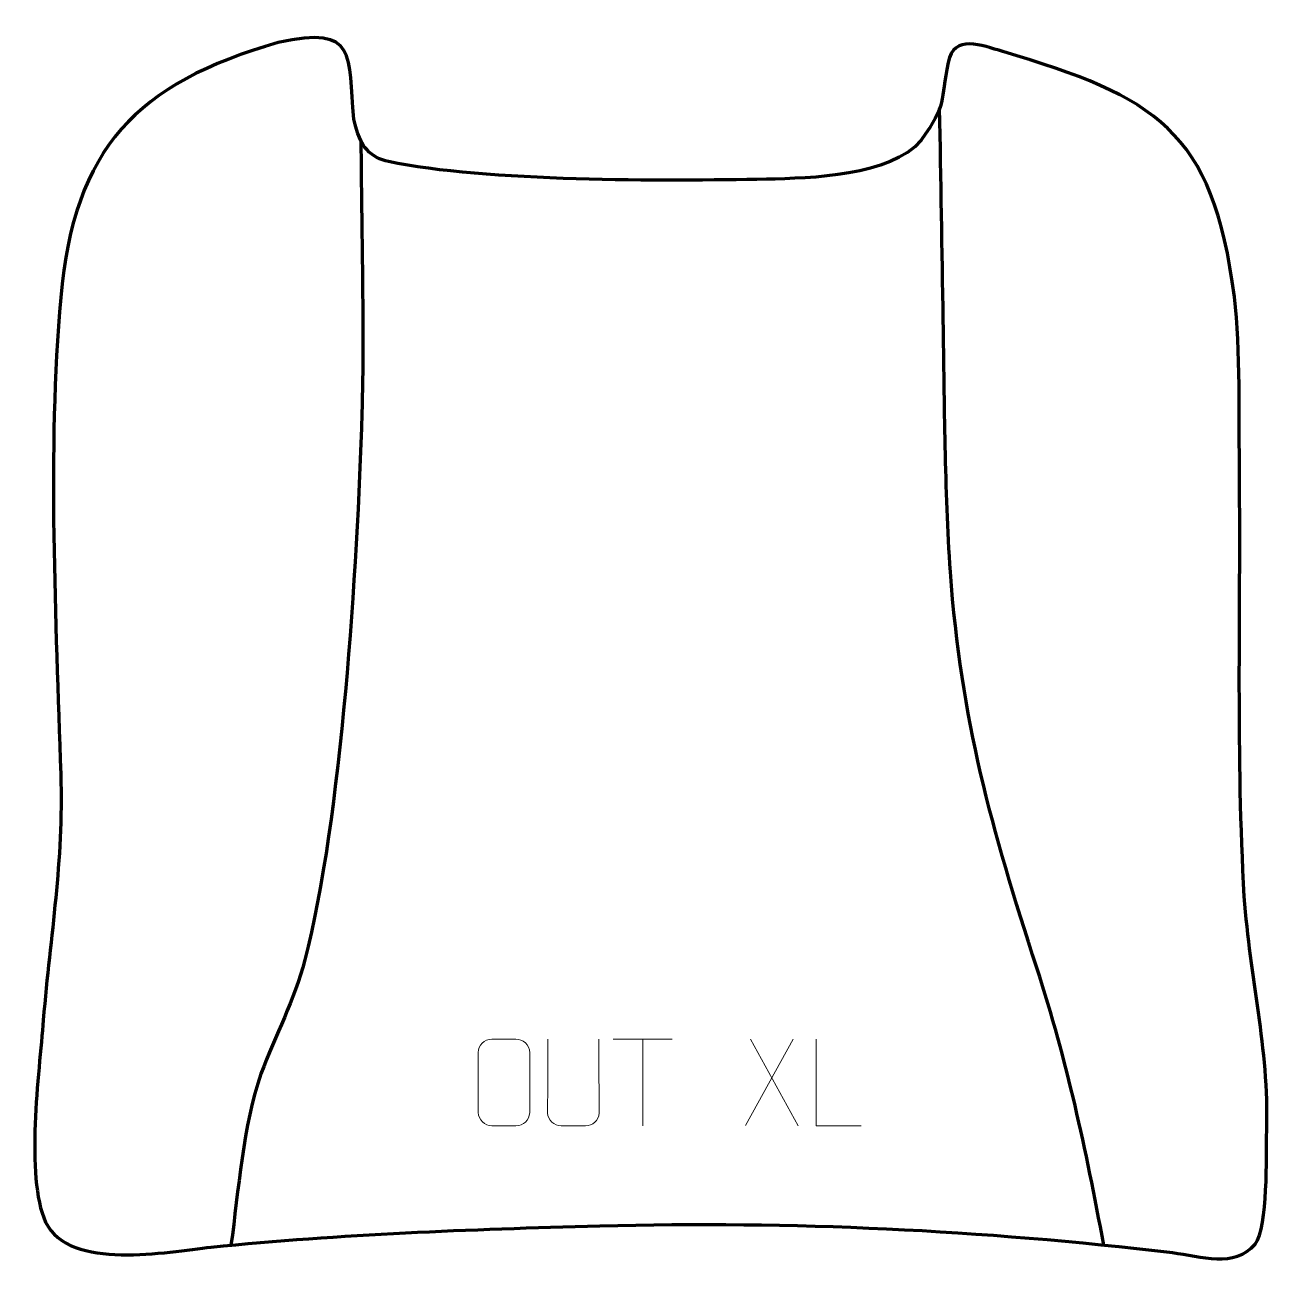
# Model space of a CAD drawing. Header units: millimetres. Extents: x 1162 to 1521, y 432 to 791.
import ezdxf

# ---------------------------------------------------------------- set-up
doc = ezdxf.new("R2010")
doc.units = ezdxf.units.MM
doc.header["$MEASUREMENT"] = 0
doc.layers.add('layer 2', color=7, linetype='Continuous')
doc.layers.add('layer 3', color=7, linetype='Continuous')

msp = doc.modelspace()

# ---------------------------------------------------------------- linework, layer by layer
at = {"layer": 'layer 2', "color": 142, "lineweight": 158}
for points in [[(1472.918, 439.4753), (1467.5767, 467.882), (1462.5492, 491.7802), (1453.5889, 519.4239), (1453.5889, 519.4239), (1440.483, 559.8573), (1431.8414, 590.8074), (1428.67, 633.6175), (1428.67, 633.6175), (1427.044, 657.7242), (1427.0184, 681.9364), (1426.6114, 706.0869), (1426.6114, 706.0869), (1426.2594, 726.4856), (1425.9651, 746.8845), (1425.563, 767.2824)], [(1258.7303, 757.9863), (1258.8639, 732.0297), (1259.7105, 705.1211), (1259.0096, 679.2766), (1259.0096, 679.2766), (1257.6708, 634.9788), (1253.143, 562.4423), (1242.5593, 521.7233), (1242.5593, 521.7233), (1239.4994, 509.9506), (1234.1058, 500.1787), (1229.9201, 488.8574), (1229.9201, 488.8574), (1224.7666, 474.2803), (1223.4212, 454.9357), (1221.2624, 439.4452)]]:
    msp.add_open_spline(points, degree=3, knots=[0, 0, 0, 0, 0.2, 0.2, 0.2, 0.2, 0.4, 0.4, 0.4, 0.4, 0.6, 0.6, 0.6, 0.6, 1, 1, 1, 1], dxfattribs=at)
at = {"layer": 'layer 3', "color": 242, "lineweight": 158}
msp.add_open_spline([(1234.8944, 786.3282), (1258.071, 791.3973), (1254.9078, 782.5216), (1256.6766, 764.2408), (1256.6766, 764.2408), (1258.4533, 755.769), (1261.7654, 753.0521), (1266.7274, 751.9967), (1266.7274, 751.9967), (1294.6564, 746.0569), (1346.5668, 746.3722), (1375.6518, 746.8657), (1375.6518, 746.8657), (1388.5287, 747.2571), (1411.3647, 747.6119), (1420.2232, 758.1307), (1420.2232, 758.1307), (1427.7656, 768.6568), (1425.7487, 769.1975), (1427.9967, 780.5918), (1427.9967, 780.5918), (1429.6283, 788.8617), (1437.7362, 785.5026), (1443.772, 783.7239), (1443.772, 783.7239), (1487.7161, 770.6522), (1504.3879, 761.2742), (1510.5643, 712.9406), (1510.5643, 712.9406), (1512.3807, 697.7629), (1511.8423, 677.3866), (1512.0221, 661.5935), (1512.0221, 661.5935), (1512.3828, 621.2555), (1511.0755, 580.2572), (1513.416, 540.0317), (1513.416, 540.0317), (1515.0548, 516.2703), (1520.5509, 496.9808), (1519.8857, 472.3734), (1519.8857, 472.3734), (1519.6908, 465.1618), (1520.333, 445.0798), (1516.5689, 439.7131), (1516.5689, 439.7131), (1510.6598, 432.7973), (1500.8202, 436.2886), (1492.7169, 437.283), (1492.7169, 437.283), (1437.446, 443.8677), (1383.2337, 446.4654), (1327.5988, 445.0005), (1327.5988, 445.0005), (1289.5154, 444.0404), (1253.5558, 442.6111), (1215.5745, 438.9057), (1215.5745, 438.9057), (1202.9877, 437.4876), (1174.7667, 431.9695), (1167.8075, 446.0873), (1167.8075, 446.0873), (1161.8633, 459.3739), (1165.9949, 489.0896), (1167.1509, 504.3826), (1167.1509, 504.3826), (1169.2347, 529.3198), (1172.9608, 549.7412), (1172.1882, 575.2826), (1172.1882, 575.2826), (1170.8006, 619.7272), (1168.2627, 668.6803), (1172.176, 712.7923), (1172.176, 712.7923), (1175.9947, 755.8382), (1194.058, 774.5926), (1234.8944, 786.3282)], degree=3, knots=[0, 0, 0, 0, 0.05, 0.05, 0.05, 0.05, 0.1, 0.1, 0.1, 0.1, 0.15, 0.15, 0.15, 0.15, 0.2, 0.2, 0.2, 0.2, 0.25, 0.25, 0.25, 0.25, 0.3, 0.3, 0.3, 0.3, 0.35, 0.35, 0.35, 0.35, 0.4, 0.4, 0.4, 0.4, 0.45, 0.45, 0.45, 0.45, 0.5, 0.5, 0.5, 0.5, 0.55, 0.55, 0.55, 0.55, 0.6, 0.6, 0.6, 0.6, 0.65, 0.65, 0.65, 0.65, 0.7, 0.7, 0.7, 0.7, 0.75, 0.75, 0.75, 0.75, 0.8, 0.8, 0.8, 0.8, 0.85, 0.85, 0.85, 0.85, 0.9, 0.9, 0.9, 0.9, 1, 1, 1, 1], dxfattribs=at)
at = {"layer": 'layer 3', "color": 250, "lineweight": 9}
for points, knots in [([(1296.4572, 498.8428), (1298.7829, 498.8428), (1301.109, 498.8428), (1303.4351, 498.8428), (1303.4351, 498.8428), (1305.3817, 498.8784), (1307.3731, 497.3868), (1307.3998, 494.9492), (1307.3998, 494.9492), (1307.3994, 489.2023), (1307.3994, 483.455), (1307.3998, 477.7073), (1307.3998, 477.7073), (1307.26, 475.3839), (1305.5828, 473.9043), (1303.4351, 473.8935), (1303.4351, 473.8935), (1301.1032, 473.8939), (1298.7713, 473.8939), (1296.4398, 473.8935), (1296.4398, 473.8935), (1294.5148, 473.7881), (1292.5427, 475.6726), (1292.5539, 477.6899), (1292.5539, 477.6899), (1292.5542, 483.46), (1292.5542, 489.2297), (1292.5539, 494.999), (1292.5539, 494.999), (1292.5581, 497.1371), (1294.3048, 498.8563), (1296.4572, 498.8428)], [0, 0, 0, 0, 0.11111111, 0.11111111, 0.11111111, 0.11111111, 0.22222222, 0.22222222, 0.22222222, 0.22222222, 0.33333333, 0.33333333, 0.33333333, 0.33333333, 0.44444444, 0.44444444, 0.44444444, 0.44444444, 0.55555556, 0.55555556, 0.55555556, 0.55555556, 0.66666667, 0.66666667, 0.66666667, 0.66666667, 0.77777778, 0.77777778, 0.77777778, 0.77777778, 1, 1, 1, 1]), ([(1327.304, 498.8473), (1327.3036, 493.3078), (1327.3994, 483.106), (1327.3998, 477.5656), (1327.3998, 477.5656), (1327.26, 475.3261), (1325.5828, 473.8999), (1323.4351, 473.8894), (1323.4351, 473.8894), (1321.1032, 473.8898), (1318.7713, 473.8898), (1316.4398, 473.8894), (1316.4398, 473.8894), (1314.5148, 473.7879), (1312.5427, 475.6044), (1312.5539, 477.5489), (1312.5539, 477.5489), (1312.5542, 483.1108), (1312.6496, 493.2862), (1312.6492, 498.8473)], [0, 0, 0, 0, 0.16666667, 0.16666667, 0.16666667, 0.16666667, 0.33333333, 0.33333333, 0.33333333, 0.33333333, 0.5, 0.5, 0.5, 0.5, 0.66666667, 0.66666667, 0.66666667, 0.66666667, 1, 1, 1, 1]), ([(1402.9259, 473.8895), (1402.9259, 473.8895), (1389.9768, 473.8895), (1389.9768, 473.8895), (1389.9768, 473.8895), (1389.9768, 473.8895), (1389.9768, 498.8431), (1389.9768, 498.8431)], [0, 0, 0, 0, 0.33333333, 0.33333333, 0.33333333, 0.33333333, 1, 1, 1, 1])]:
    msp.add_open_spline(points, degree=3, knots=knots, dxfattribs=at)
for points in [[(1331.4832, 498.8196), (1331.4832, 498.8196), (1348.4704, 498.8196), (1348.4704, 498.8196)], [(1339.977, 473.8896), (1339.977, 473.8896), (1339.977, 498.8431), (1339.977, 498.8431)], [(1383.3217, 498.8142), (1383.3217, 498.8142), (1369.5811, 473.9184), (1369.5811, 473.9184)], [(1371.0357, 498.8142), (1371.0357, 498.8142), (1384.7763, 473.8607), (1384.7763, 473.8607)]]:
    msp.add_open_spline(points, degree=3, dxfattribs=at)

doc.saveas('drawing.dxf')
